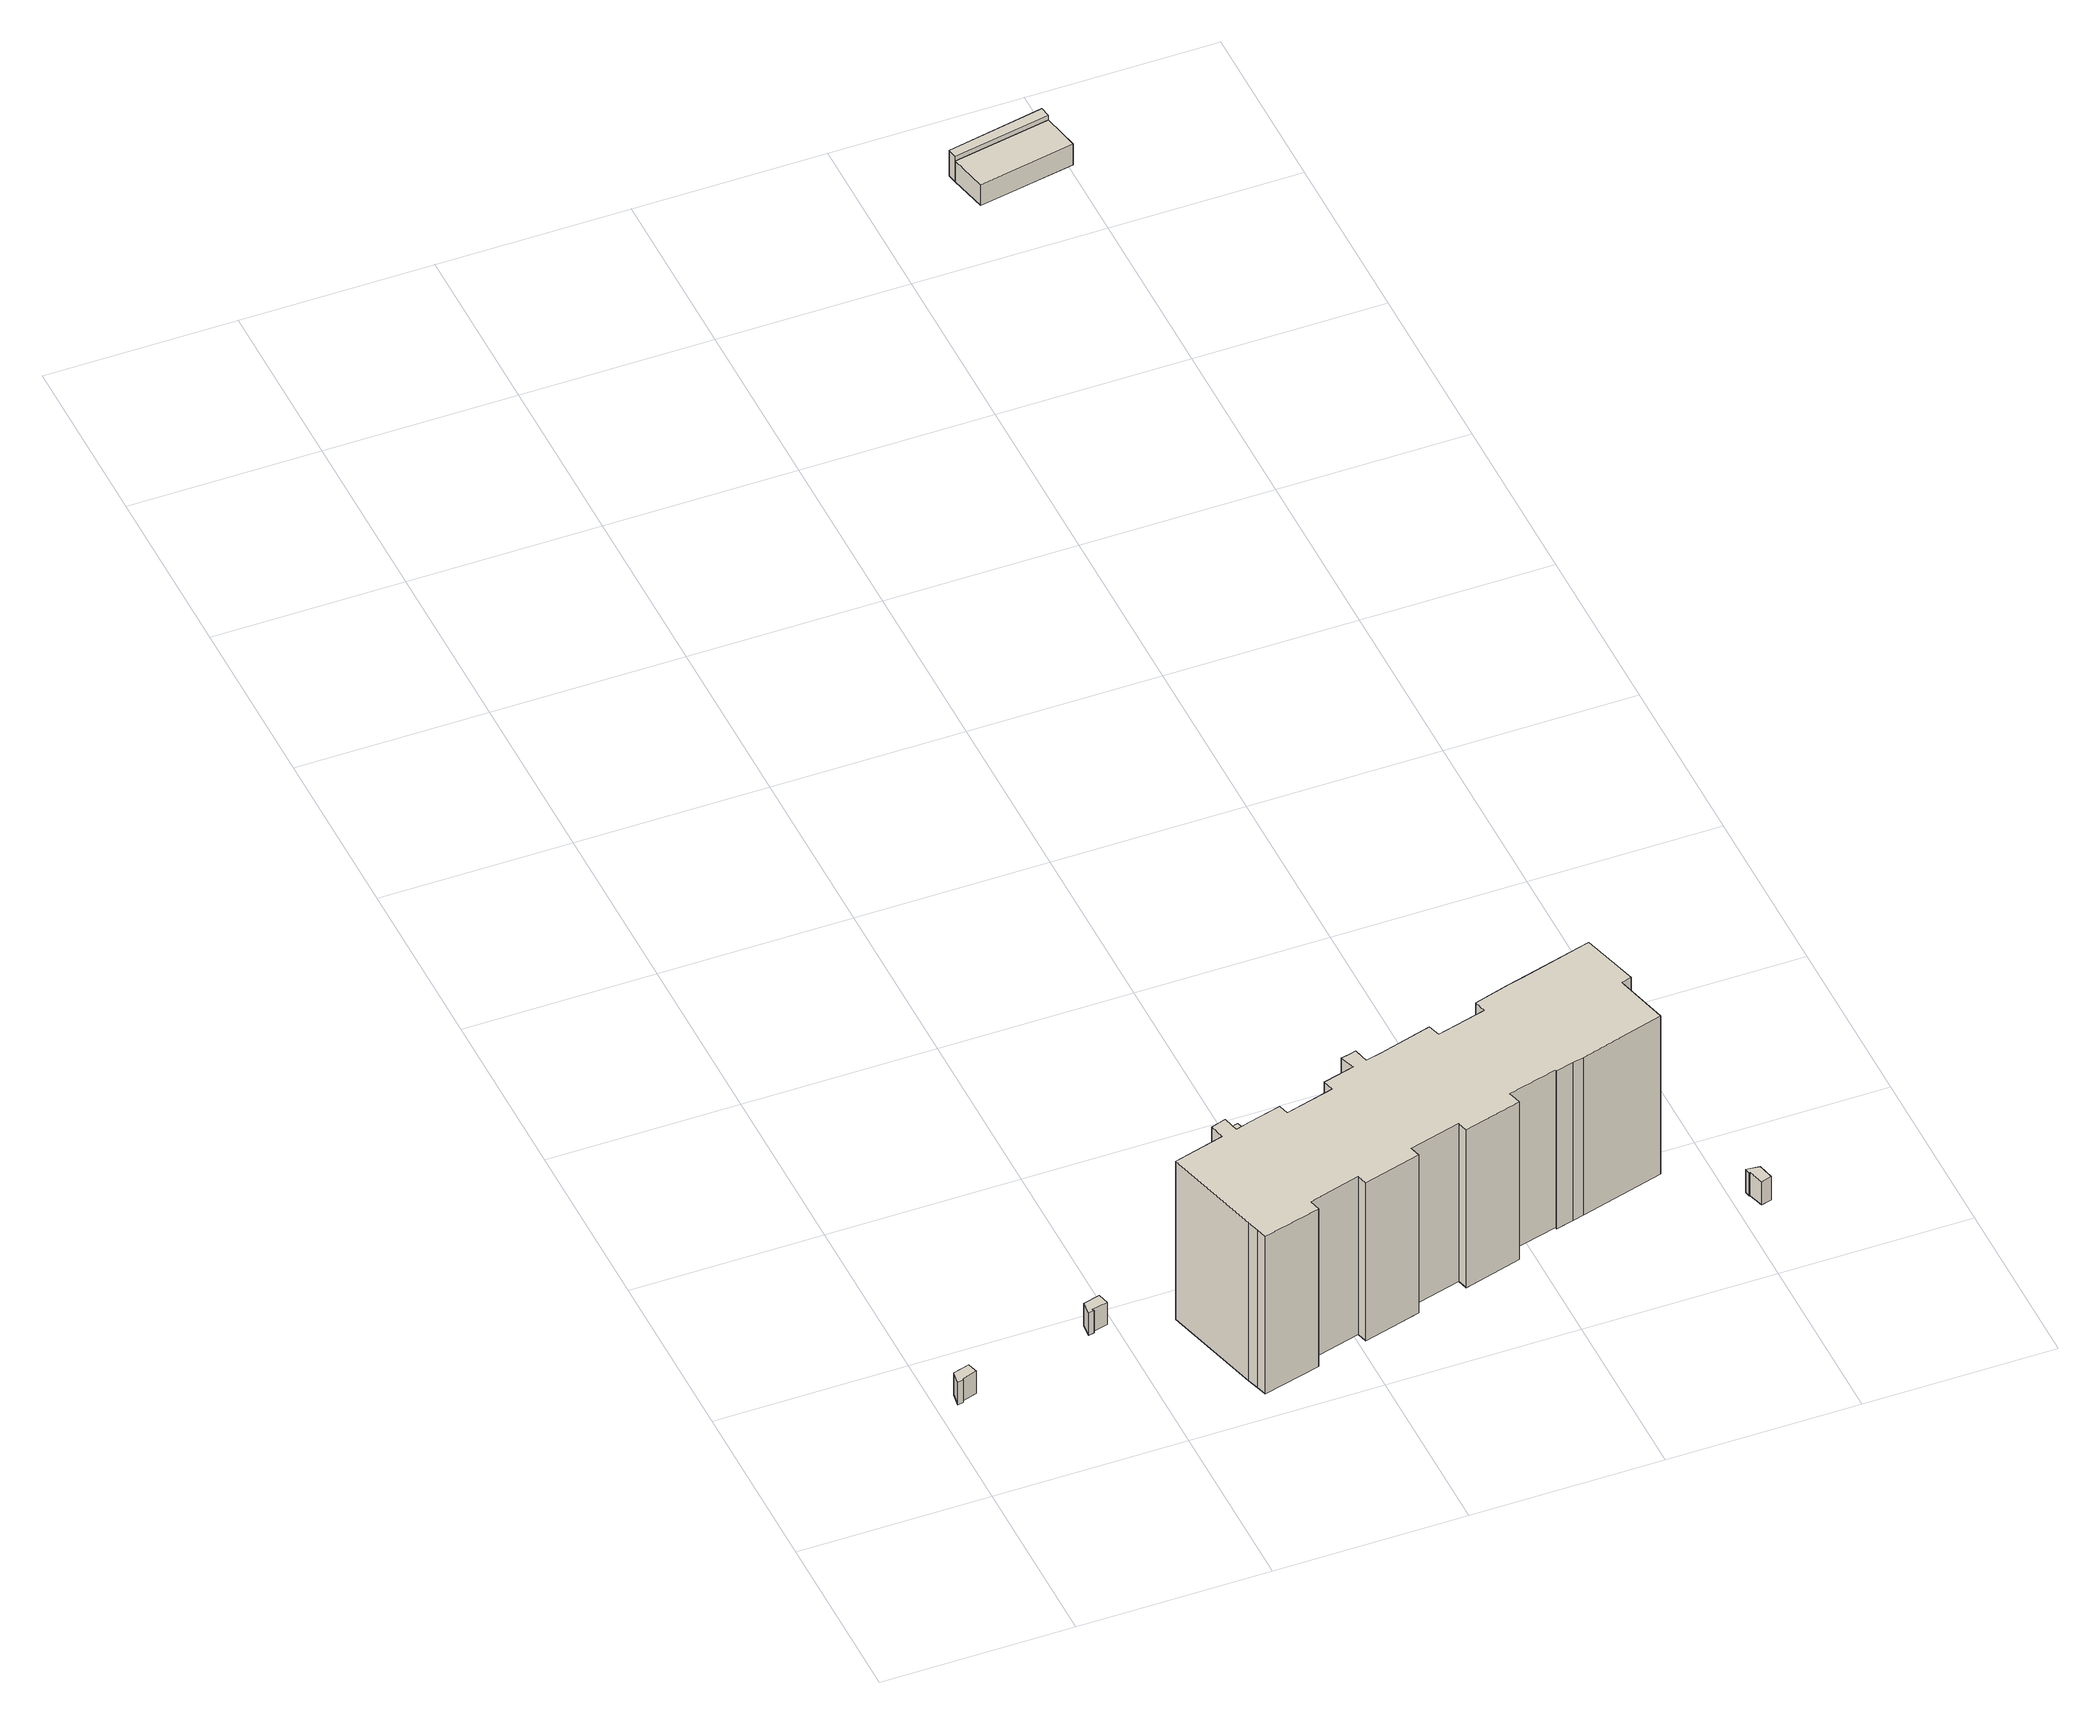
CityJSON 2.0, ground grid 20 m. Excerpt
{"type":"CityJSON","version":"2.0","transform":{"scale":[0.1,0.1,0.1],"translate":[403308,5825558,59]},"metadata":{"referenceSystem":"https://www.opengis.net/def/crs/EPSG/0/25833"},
"CityObjects":{
"building1":{"type":"Building","attributes":{"Gemeindeschluessel":"11000010","BezugspunktDach":"2200","function":"51009_1610","measuredHeight":2.86,"storeysAboveGround":0},"address":[{"country":"Germany","locality":"Berlin"}],"geometry":[{"type":"Solid","lod":"1","boundaries":[[[[0,1,2,3,4,5]],[[6,7,8,9,10,11]],[[6,11,5,4]],[[7,6,4,3]],[[8,7,3,2]],[[9,8,2,1]],[[10,9,1,0]],[[11,10,0,5]]]]}]},
"building2":{"type":"Building","attributes":{"Gemeindeschluessel":"11000010","BezugspunktDach":"2200","function":"51009_1610","measuredHeight":2.83,"storeysAboveGround":0},"address":[{"country":"Germany","locality":"Berlin"}],"geometry":[{"type":"Solid","lod":"1","boundaries":[[[[12,13,14,15,16,17]],[[18,19,20,21,22,23]],[[18,23,17,16]],[[19,18,16,15]],[[20,19,15,14]],[[21,20,14,13]],[[22,21,13,12]],[[23,22,12,17]]]]}]},
"building3":{"type":"Building","attributes":{"Gemeindeschluessel":"11000010","BezugspunktDach":"2200","function":"51009_1610","measuredHeight":2.63,"storeysAboveGround":0},"address":[{"country":"Germany","locality":"Berlin"}],"geometry":[{"type":"Solid","lod":"1","boundaries":[[[[24,25,26,27,28,29]],[[30,31,32,33,34,35]],[[30,35,29,28]],[[31,30,28,27]],[[32,31,27,26]],[[33,32,26,25]],[[34,33,25,24]],[[35,34,24,29]]]]}]},
"building4":{"type":"Building","attributes":{"Gemeindeschluessel":"11000010","BezugspunktDach":"2200","function":"51009_1610","measuredHeight":2.73,"storeysAboveGround":0},"address":[{"country":"Germany","locality":"Berlin"}],"geometry":[{"type":"Solid","lod":"1","boundaries":[[[[36,37,38,39,40,41]],[[42,43,44,45,46,47]],[[42,47,41,40]],[[43,42,40,39]],[[44,43,39,38]],[[45,44,38,37]],[[46,45,37,36]],[[47,46,36,41]]]]}]},
"building5":{"type":"Building","attributes":{"Gemeindeschluessel":"11000010","function":"31001_1010"},"address":[{"country":"Germany","locality":"Berlin","thoroughfareNumber":"24, 26, 28","thoroughfareName":"Eichhorster Straße"}],"children":["building5-1","building5-2","building5-3"]},
"building5-1":{"type":"BuildingPart","attributes":{"BezugspunktDach":"2200","measuredHeight":19.81,"storeysAboveGround":6},"parents":["building5"],"geometry":[{"type":"MultiSurface","lod":"1","boundaries":[[[48,49,50,51,52,53,54,55,56,57,58,59,60,61,62,63,64,65,66,67,68,69,70,71,72,73,74,75,76,77,78,79,80,81,82,83,84,85,86,87,88,89,90,91,92,93,94]],[[95,96,97,98,99,100,101,102,103,104,105,106,107,108,109,110,111,112,113,114,115,116,117,118,119,120,121,122,123,124,125,126,127,128,129,130,131,132,133,134,135,136,137,138,139,140,141]],[[95,141,94,93]],[[96,95,93,92]],[[97,96,92,91]],[[98,97,91,90]],[[99,98,90,89]],[[142,143,89,88]],[[100,99,144,145]],[[146,142,145,147,101,100,88,87]],[[102,101,87,86]],[[103,102,86,85]],[[104,103,85,84]],[[105,104,84,83]],[[106,105,83,82]],[[107,106,82,81]],[[108,107,81,80]],[[109,108,80,79]],[[110,109,46,148,149,36,79,78]],[[150,149,78,77]],[[111,110,148,151,152]],[[112,111,77,76]],[[113,112,76,75]],[[114,113,75,74]],[[115,114,74,73]],[[116,115,73,72]],[[117,116,72,71]],[[118,117,71,70]],[[119,118,70,69]],[[120,119,69,68]],[[121,120,68,67]],[[122,121,67,66]],[[123,122,66,65]],[[124,123,65,64]],[[125,124,64,63]],[[126,125,63,62]],[[127,126,62,61]],[[128,127,61,60]],[[129,128,60,59]],[[130,129,59,58]],[[131,130,58,57]],[[132,131,57,56]],[[133,132,56,55]],[[134,133,55,54]],[[135,134,54,53]],[[136,135,53,52]],[[137,136,52,51]],[[138,137,51,50]],[[139,138,50,49]],[[140,139,49,48]],[[141,140,48,94]],[[145,144,143,142]],[[147,145,142,146]],[[36,149,148,46]],[[152,151,148,149,150]]]}]},
"building5-2":{"type":"BuildingPart","attributes":{"BezugspunktDach":"2200","measuredHeight":17.87,"storeysAboveGround":6},"parents":["building5"],"geometry":[{"type":"MultiSurface","lod":"1","boundaries":[[[153,143,142,146,154,155]],[[32,147,145,144,34,33]],[[32,33,155,154]],[[147,32,154,146]],[[34,144,143,153]],[[33,34,153,155]],[[145,147,146,142]],[[144,145,156,142,143]]]}]},
"building5-3":{"type":"BuildingPart","attributes":{"BezugspunktDach":"2200","measuredHeight":2.69,"storeysAboveGround":6},"parents":["building5"],"geometry":[{"type":"Solid","lod":"1","boundaries":[[[[36,149,150,38,37]],[[44,151,148,46,45]],[[44,45,37,38]],[[151,44,38,150]],[[45,46,36,37]],[[151,150,149,148]],[[46,148,149,36]]]]}]},
"building6":{"type":"Building","attributes":{"Gemeindeschluessel":"11000010","BezugspunktDach":"2200","function":"51009_1610","measuredHeight":3.05,"storeysAboveGround":0},"address":[{"country":"Germany","locality":"Berlin"}],"geometry":[{"type":"Solid","lod":"1","boundaries":[[[[157,158,159,160,161,162]],[[163,164,165,166,167,168]],[[163,168,162,161]],[[164,163,161,160]],[[165,164,160,159]],[[166,165,159,158]],[[167,166,158,157]],[[168,167,157,162]]]]}]},
"building7":{"type":"Building","attributes":{"Gemeindeschluessel":"11000010","BezugspunktDach":"2200","function":"51009_1610","measuredHeight":2.9,"storeysAboveGround":0},"address":[{"country":"Germany","locality":"Berlin"}],"geometry":[{"type":"Solid","lod":"1","boundaries":[[[[169,170,171,172,173,174]],[[175,176,177,178,179,180]],[[175,180,174,173]],[[176,175,173,172]],[[177,176,172,171]],[[178,177,171,170]],[[179,178,170,169]],[[180,179,169,174]]]]}]},
"building8":{"type":"Building","attributes":{"Gemeindeschluessel":"11000010","BezugspunktDach":"2200","function":"31001_2000","measuredHeight":3.28,"storeysAboveGround":1},"address":[{"country":"Germany","locality":"Berlin","thoroughfareNumber":"101","thoroughfareName":"Schorfheidestraße"}],"geometry":[{"type":"Solid","lod":"1","boundaries":[[[[181,182,183,184,185]],[[186,187,188,189,190]],[[186,190,185,184]],[[187,186,184,183]],[[188,187,183,182]],[[189,188,182,181]],[[190,189,181,185]]]]}]},
"building9":{"type":"Building","attributes":{"Gemeindeschluessel":"11000010","BezugspunktDach":"2200","function":"51009_1610","measuredHeight":3.22,"storeysAboveGround":0},"address":[{"country":"Germany","locality":"Berlin"}],"geometry":[{"type":"Solid","lod":"1","boundaries":[[[[191,192,193,194]],[[195,186,190,196]],[[195,196,194,193]],[[186,195,193,192]],[[190,186,192,191]],[[196,190,191,194]]]]}]}
},
"vertices":[
[13,99,69],[13,101,69],[29,106,69],[26,117,69],[9,112,69],[7,98,69],[9,112,41],[26,117,41],[29,106,41],[13,101,41],[13,99,41],[7,98,41],
[164,141,69],[163,143,69],[180,147,69],[177,159,69],[159,154,69],[158,140,69],[159,154,41],[177,159,41],[180,147,41],[163,143,41],[164,141,41],[158,140,41],
[309,170,66],[309,171,66],[325,176,66],[322,187,66],[305,182,66],[303,168,66],[305,182,40],[322,187,40],[325,176,40],[309,171,40],[309,170,40],[303,168,40],
[460,211,67],[459,212,67],[476,217,67],[472,228,67],[455,223,67],[454,209,67],[455,223,40],[472,228,40],[476,217,40],[459,212,40],[460,211,40],[454,209,40],
[273,27,234],[277,15,234],[280,4,234],[341,20,234],[338,32,234],[393,47,234],[396,36,234],[457,53,234],[454,64,234],[509,79,234],[512,68,234],[573,85,234],[570,96,234],[569,99,234],[622,113,234],[622,111,234],[641,116,234],[653,119,234],[742,144,234],[727,202,234],[738,205,234],[721,266,234],[710,263,234],[650,246,234],[627,240,234],[590,229,234],[593,216,234],[541,202,234],[537,215,234],[481,199,234],[464,195,234],[460,211,234],[454,209,234],[444,207,234],[449,191,234],[416,182,234],[419,170,234],[367,156,234],[364,167,234],[330,158,234],[314,153,234],[310,170,234],[309,170,234],[303,168,234],[294,165,234],[298,149,234],[244,134,234],[298,149,36],[294,165,36],[303,168,36],[309,170,36],[310,170,36],[314,153,36],[330,158,36],[364,167,36],[367,156,36],[419,170,36],[416,182,36],[449,191,36],[444,207,36],[454,209,36],[460,211,36],[464,195,36],[481,199,36],[537,215,36],[541,202,36],[593,216,36],[590,229,36],[627,240,36],[650,246,36],[710,263,36],[721,266,36],[738,205,36],[727,202,36],[742,144,36],[653,119,36],[641,116,36],[622,111,36],[622,113,36],[569,99,36],[570,96,36],[573,85,36],[512,68,36],[509,79,36],[454,64,36],[457,53,36],[396,36,36],[393,47,36],[338,32,36],[341,20,36],[280,4,36],[277,15,36],[273,27,36],[244,134,36],[314,153,219],[310,170,219],[310,170,40],[314,153,40],[330,158,219],[330,158,40],[464,195,40],[464,195,67],[481,199,67],[481,199,40],[481,199,54],
[309,170,219],[325,176,219],[309,171,219],[314,153,127],
[627,240,69],[650,246,69],[647,259,69],[641,262,69],[627,259,69],[624,253,69],[627,259,38],[641,262,38],[647,259,38],[650,246,38],[627,240,38],[624,253,38],
[807,85,63],[808,85,63],[813,69,63],[824,72,63],[820,89,63],[806,91,63],[820,89,34],[824,72,34],[813,69,34],[808,85,34],[807,85,34],[806,91,34],
[703,1676,35],[805,1695,35],[801,1715,35],[797,1735,35],[694,1716,35],[797,1735,9],[801,1715,9],[805,1695,9],[703,1676,9],[694,1716,9],
[694,1716,41],[797,1735,41],[795,1746,41],[692,1726,41],[795,1746,9],[692,1726,9]
]}
